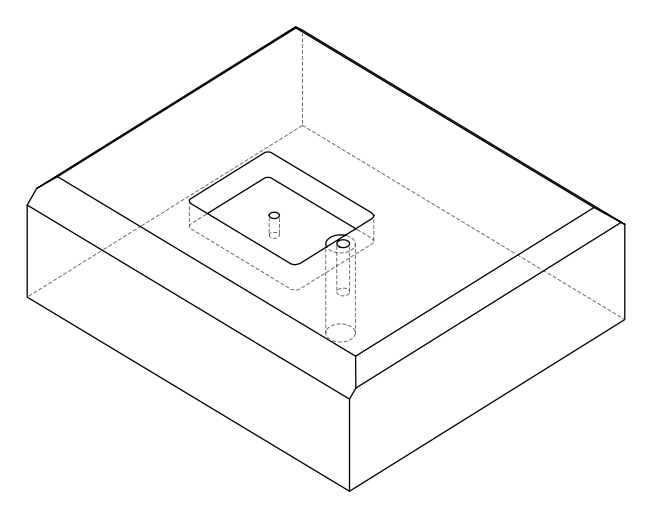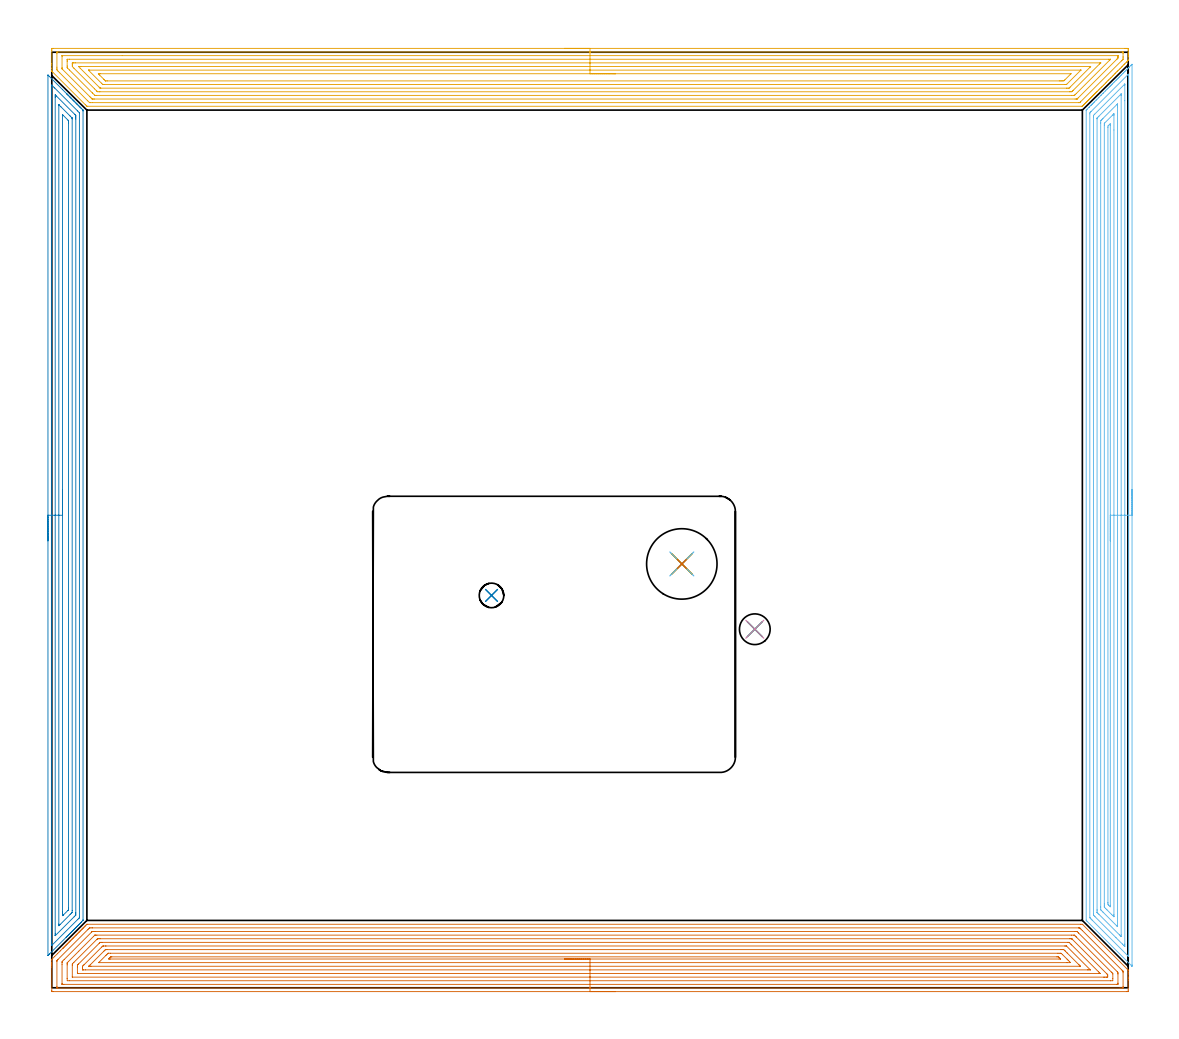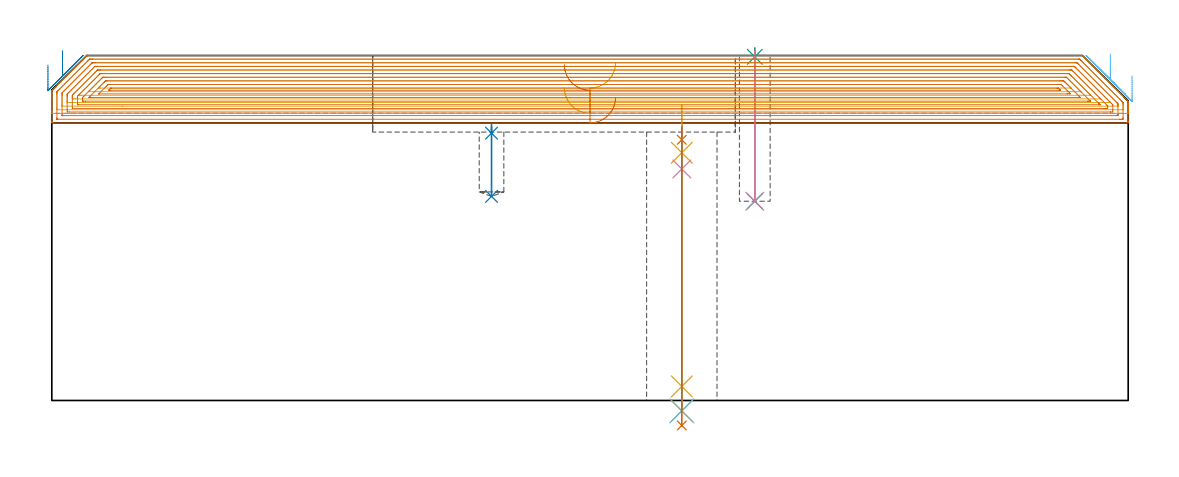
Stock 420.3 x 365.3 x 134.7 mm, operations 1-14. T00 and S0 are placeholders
(PLAN: 15 operations, 9 tool changes, 145.4 min)
(1 SPOT_DRILL | STEP1HOLE | NXT0321_9005460120000 | 0.06 min | 3552 mm3)
(2 SPOT_DRILL_1 | STEP1POCKET | NXT0321_9005460120000 | 0.03 min | 3261 mm3)
(3 SPOT_DRILL_2 | STEP1POCKET_1 | NXT0321_9005460120000 | 0.03 min | 1 mm3)
(4 DRILL_BLIND_HOLE_INTO_CENTER | STEP1HOLE | NXT0301_067 | 0.07 min | 816 mm3)
(5 GUN_DRILL_THROUGH_HOLE | STEP1HOLE | UGT0307_008 | 0.6 min | 8934 mm3)
(6 DRILL_TO_ENLARGE_THROUGH_HOLE | STEP1HOLE | NXT0301_104 | 0.45 min | 7378 mm3)
(7 DRILL_TO_ENLARGE_THROUGH_HOLE_1 | STEP1HOLE | UGT0301_390 | 0.47 min | 59258 mm3)
(8 DRILL_BLIND_HOLE_INTO_CENTER_1 | STEP1POCKET | NXT0301_067 | 0.12 min | 1769 mm3)
(9 DRILL_BLIND_HOLE_INTO_CENTER_2 | STEP1POCKET_1 | UGT0301_197 | 0.24 min | 2626 mm3)
(10 DRILL_TO_ENLARGE_BLIND_HOLE | STEP1POCKET_1 | UGT0301_373 | 0.24 min | 3787 mm3)
(11 AREA_MILL | FG_CHAMFER_SURFACE | UGT0205_001 | 26.63 min | 107295 mm3)
(12 AREA_MILL_1 | FG_CHAMFER_SURFACE_1 | UGT0205_001 | 18.98 min | 55340 mm3)
(13 AREA_MILL_2 | FG_CHAMFER_SURFACE_2 | UGT0205_001 | 33.13 min | 142661 mm3)
(14 AREA_MILL_3 | FG_CHAMFER_SURFACE_3 | UGT0205_001 | 13.53 min | 30555 mm3)
(15 MILL_RECTANGULAR_POCKET | POCKET_RECTANGULAR_STRAIGHT | NXT0201_013 | Follow Part, ap 2.5, ae 75% | 50.83 min | 434496 mm3)
(TOOL NXT0321_9005460120000 | NC Spot Drill, 142deg, 12mm, Carbide, Uncoated | D12 PA142 FL30 Z2)
(TOOL NXT0301_067 | Carbide Drill 9.6mm [860.1-0960-029A1-MM 2214] | D9.6 PA140 FL47 Z2)
(TOOL UGT0307_008 | Gun Drill 11 mm | D11 PA130 FL24 Z1)
(TOOL NXT0301_104 | Carbide Drill 14mm [860.1-1400-112A1-MM 2214] | D14 PA140 FL123 Z2)
(TOOL UGT0301_390 | Twist Drill 27.5 mm | D27.5 PA118 FL165 Z2)
(TOOL UGT0301_197 | Twist Drill 7.8 mm | D7.8 PA118 FL73 Z2)
(TOOL UGT0301_373 | Twist Drill Flat Bottom 12 mm | D12 PA180 FL101 Z2)
(TOOL UGT0205_001 | Chamfer Mill 20 x 3 x 45 deg. | D20 FL50 Z2)
(TOOL NXT0201_013 | ENDMILL 10mm | D10 FL30 Z4)
(OP 1 SPOT_DRILL)
G17 G21 G94 G90
T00 M6
G54
G17 G0 G90 X246. Y165.5 S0 M3
G43 Z144.7 H0
G94 G81 G98 Z101.8 F250. R107.8
G80
M5
M2
(OP 2 SPOT_DRILL_1)
G17 G21 G94 G90
T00 M6
G54
G17 G0 G90 X171.7 Y153.2 S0 M3
G43 Z144.7 H0
G94 G81 G98 Z104.387 F250. R107.8
G80
M5
M2
(OP 3 SPOT_DRILL_2)
G17 G21 G94 G90
T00 M6
G54
G17 G0 G90 X274.5 Y140. S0 M3
G43 Z144.7 H0
G94 G81 G98 Z134.179 F250. R137.7
G80
M5
M2
(OP 4 DRILL_BLIND_HOLE_INTO_CENTER)
G17 G21 G94 G90
T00 M6
G54
G17 G0 G90 X246. Y165.5 S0 M3
G43 Z144.7 H1
G94 G81 G98 Z90.4 F250. R106.8
G80
M5
M2
(OP 5 GUN_DRILL_THROUGH_HOLE)
G17 G21 G94 G90
T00 M6
G54
G17 G0 G90 X246. Y165.5 M8
G43 Z144.7 H0
Z115.314
S716 M3
G94 G1 Z96.735 F125. M26
G4 X.084
Z5.5 F250.
G4 X.084
Z-4.065 F125.
G4 X.084
M5
M9
G0 Z115.314
Z144.7
M2
(OP 6 DRILL_TO_ENLARGE_THROUGH_HOLE)
G17 G21 G94 G90
T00 M6
G54
G17 G0 G90 X246. Y165.5 S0 M3
G43 Z144.7 H1
G94 G73 G98 Z-4.048 F250. Q13.606 R106.8
G80
M5
M2
(OP 7 DRILL_TO_ENLARGE_THROUGH_HOLE_1)
G17 G21 G94 G90
T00 M6
G54
G17 G0 G90 X246. Y165.5 S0 M3
G43 Z144.7 H0
G94 G73 G98 Z-9.762 F250. Q22.912 R106.8
G80
M5
M2
(OP 8 DRILL_BLIND_HOLE_INTO_CENTER_1)
G17 G21 G94 G90
T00 M6
G54
G17 G0 G90 X171.7 Y153.2 S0 M3
G43 Z144.7 H1
G94 G81 G98 Z79.7 F250. R106.8
G80
M5
M2
(OP 9 DRILL_BLIND_HOLE_INTO_CENTER_2)
G17 G21 G94 G90
T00 M6
G54
G17 G0 G90 X274.5 Y140. S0 M3
G43 Z144.7 H0
G94 G81 G98 Z77.8 F250. R136.7
G80
M5
M2
(OP 10 DRILL_TO_ENLARGE_BLIND_HOLE)
G17 G21 G94 G90
T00 M6
G54
G17 G0 G90 X274.5 Y140. S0 M3
G43 Z144.7 H0
G94 G73 G98 Z77.8 F250. Q11.38 R136.7
G80
M5
M2
(OP 11 AREA_MILL)
G17 G21 G94 G90
T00 M6
G54
G17 G0 G90 X200.15 Y366.8 S1061 M3
G43 Z144.7 H0
Z122.1
G94 G1 X200.188 Z121.228 F250.
X200.302 Z120.364
X200.491 Z119.512
X200.753 Z118.68
X201.087 Z117.874
X201.49 Z117.1
X201.959 Z116.364
X202.49 Z115.672
X203.079 Z115.029
X203.722 Z114.44
X204.414 Z113.908
X205.15 Z113.44
X205.924 Z113.037
X206.73 Z112.703
X207.562 Z112.441
X208.414 Z112.252
X209.278 Z112.138
X210.15 Z112.1
X419.081
X419.68 Y366.798 Z112.102
X420.271 Y366.792 Z112.104
X420.293 Y366.791 Z112.105
X420.3 Y366.203 Z112.693
Y365.93 Z112.965
Y365.311 Z113.584
Y364.765 Z114.132
Y364.419 Z114.477
Y363.873 Z115.023
Y363.527 Z115.368
Y362.226 Z116.673
X420.299 Y362.189 Z116.709
X420.297 Y362.108 Z116.789
X420.275 Y362.078 Z116.82
X420.046 Y361.846 Z117.054
X419.841 Y361.641 Z117.259
X419.499 Y361.297 Z117.599
X418.954 Y360.754 Z118.146
X418.607 Y360.405 Z118.491
X418.067 Y359.867 Z119.033
X417.715 Y359.513 Z119.383
X417.18 Y358.98 Z119.92
X416.823 Y358.622 Z120.275
X416.293 Y358.093 Z120.807
X415.932 Y357.73 Z121.166
X415.406 Y357.206 Z121.694
X415.04 Y356.838 Z122.058
X414.519 Y356.319 Z122.581
X414.148 Y355.946 Z122.95
X413.632 Y355.432 Z123.468
X413.256 Y355.054 Z123.842
X412.745 Y354.545 Z124.355
X412.364 Y354.162 Z124.734
X411.858 Y353.658 Z125.242
X411.472 Y353.27 Z125.626
X410.971 Y352.771 Z126.129
X410.58 Y352.378 Z126.518
X410.084 Y351.884 Z127.016
X409.688 Y351.487 Z127.41
X409.197 Y350.997 Z127.903
X408.797 Y350.595 Z128.302
X408.31 Y350.11 Z128.79
X408.064 Y349.863 Z129.035
X407.905 Y349.703 Z129.192
X407.745 Y349.543 Z129.354
X407.617 Y349.416 Z129.482
X407.459 Y349.257 Z129.638
X407.3 Y349.098 Z129.799
X407.17 Y348.969 Z129.929
X407.013 Y348.811 Z130.084
X406.854 Y348.653 Z130.244
X406.724 Y348.522 Z130.375
X406.568 Y348.365 Z130.53
X406.409 Y348.208 Z130.69
X406.277 Y348.076 Z130.822
X406.122 Y347.919 Z130.976
X405.964 Y347.763 Z131.135
X405.83 Y347.629 Z131.269
X405.676 Y347.473 Z131.422
X405.519 Y347.318 Z131.58
X405.383 Y347.182 Z131.716
X405.23 Y347.027 Z131.868
X405.074 Y346.873 Z132.025
X404.937 Y346.735 Z132.162
X404.784 Y346.581 Z132.314
X404.629 Y346.428 Z132.47
X404.49 Y346.289 Z132.609
X404.338 Y346.135 Z132.76
X404.184 Y345.983 Z132.915
X404.043 Y345.842 Z133.056
X403.892 Y345.689 Z133.206
X403.739 Y345.537 Z133.36
X403.596 Y345.395 Z133.503
X403.446 Y345.243 Z133.652
X403.294 Y345.092 Z133.805
X403.15 Y344.948 Z133.949
X403. Y344.798 Z134.098
X402.848 Y344.647 Z134.251
X402.703 Y344.502 Z134.396
X402.471 Y344.273 Z134.624
X402.395 Y344.203 Z134.689
X402.257 Y344.2 Z134.7
X14.023
X13.696 Y344.205 Z134.69
X13.546 Y344.353 Z134.544
X13.102 Y344.798 Z134.102
X0.323 Y357.577 Z121.322
X0.169 Y357.73 Z121.167
X0.025 Y357.878 Z121.02
X0.004 Y357.907 Z120.99
X0.001 Y357.953 Z120.945
X0. Y357.971 Z120.927
Y359.068 Z119.827
Y360.306 Z118.591
Y360.851 Z118.043
Y365.93 Z112.967
X0.002 Y366.203 Z112.695
X0.007 Y366.792 Z112.106
X0.029 Y366.793 Z112.104
X0.62 Y366.8 Z112.1
X210.15
Y365.386 Z113.514
X417.968
X418.118 Y365.384 Z113.516
X418.218 Y365.382 Z113.518
X418.29 Y365.379 Z113.521
X418.292 Y365.368 Z113.532
X418.295 Y365.311 Z113.589
X418.299 Y364.905 Z113.995
Y363.527 Z115.373
X418.298 Y363.123 Z115.777
X418.29 Y362.635 Z116.265
X418.277 Y362.539 Z116.361
X418.217 Y362.473 Z116.427
X418.138 Y362.39 Z116.51
X417.893 Y362.142 Z116.758
X417.693 Y361.943 Z116.957
X401.624 Y345.874 Z133.026
X401.437 Y345.689 Z133.211
X401.377 Y345.635 Z133.265
X401.364 Y345.625 Z133.275
X401.316 Y345.621 Z133.279
X401.217 Y345.617 Z133.283
X401.066 Y345.615 Z133.285
X400.991 Y345.614 Z133.286
X15.885
X14.991 Y345.615 Z133.285
X14.917 Y345.617 Z133.283
X14.843 Y345.621 Z133.279
X14.73 Y345.632 Z133.268
X14.669 Y345.689 Z133.211
X14.023 Y346.327 Z132.573
X3.066 Y357.284 Z121.616
X2.407 Y357.946 Z120.954
X2.185 Y358.176 Z120.724
X2.01 Y358.381 Z120.519
X2.004 Y358.579 Z120.321
X2.001 Y359.068 Z119.832
X2. Y359.474 Z119.426
X2.001 Y364.825 Z114.075
X2.007 Y365.311 Z113.589
X2.01 Y365.36 Z113.54
X2.015 Y365.379 Z113.521
X2.332 Y365.386 Z113.514
X210.15
Y363.972 Z114.928
X416.106 Y363.971 Z114.929
X416.254 Y363.97 Z114.93
X416.278 Y363.968 Z114.932
X416.285 Y363.966 Z114.934
X416.29 Y363.953 Z114.947
X416.296 Y363.85 Z115.05
X416.299 Y363.721 Z115.179
X416.3 Y363.527 Z115.373
X416.299 Y363.334 Z115.566
X416.294 Y363.139 Z115.761
X416.29 Y363.012 Z115.888
X416.242 Y362.953 Z115.947
X416.106 Y362.807 Z116.093
X416.021 Y362.72 Z116.18
X415.936 Y362.635 Z116.265
X400.774 Y347.473 Z131.427
X400.396 Y347.1 Z131.8
X400.339 Y347.047 Z131.853
X400.323 Y347.035 Z131.865
X400.3 Y347.033 Z131.867
X400.245 Y347.031 Z131.869
X400.022 Y347.029 Z131.871
X399.574
X16.704
X16.254 Y347.03 Z131.87
X15.81 Y347.034 Z131.866
X15.785 Y347.035 Z131.865
X15.757 Y347.054 Z131.846
X15.693 Y347.112 Z131.788
X15.569 Y347.232 Z131.668
X15.326 Y347.473 Z131.427
X14.917 Y347.882 Z131.018
X4.195 Y358.606 Z120.294
X4.084 Y358.723 Z120.177
X4.03 Y358.781 Z120.119
X4.01 Y358.819 Z120.081
X4.007 Y358.874 Z120.026
X4.002 Y359.068 Z119.832
X4. Y359.261 Z119.639
X4.001 Y363.72 Z115.18
X4.007 Y363.915 Z114.985
X4.01 Y363.965 Z114.935
X4.029 Y363.967 Z114.933
X4.083 Y363.969 Z114.931
X4.195 Y363.971 Z114.929
X27.517 Y363.972 Z114.928
X210.15
Y362.557 Z116.343
X412.609
X413.253 Y362.554 Z116.346
X413.363 Y362.552 Z116.348
X413.387 Y362.55 Z116.35
X413.383 Y362.544 Z116.356
X413.352 Y362.507 Z116.393
X413.247 Y362.397 Z116.503
X413.123 Y362.272 Z116.628
X413.009 Y362.158 Z116.742
X400.022 Y349.171 Z129.729
X399.618 Y348.769 Z130.131
X399.452 Y348.606 Z130.294
X399.317 Y348.478 Z130.422
X399.277 Y348.45 Z130.45
X399.23 Y348.447 Z130.453
X399.129 Y348.444 Z130.456
X399.051 Y348.443 Z130.457
X398.235
X17.519
X17.112 Y348.445 Z130.455
X16.908 Y348.447 Z130.453
X16.811 Y348.45 Z130.45
X16.704 Y348.55 Z130.35
X15.992 Y349.257 Z129.643
X15.81 Y349.438 Z129.462
X6.875 Y358.373 Z120.527
X6.184 Y359.068 Z119.832
X6.087 Y359.169 Z119.731
X6.03 Y359.23 Z119.67
X6.01 Y359.287 Z119.613
X6.006 Y359.504 Z119.396
X6. Y359.941 Z118.959
Y361.725 Z117.175
X6.002 Y362.18 Z116.72
X6.005 Y362.398 Z116.502
X6.01 Y362.507 Z116.393
X6.014 Y362.551 Z116.349
X6.065 Y362.552 Z116.348
X6.875 Y362.557 Z116.343
X6.953
X210.15
Y361.143 Z117.757
X409.25
X409.445 Y361.141 Z117.759
X409.515 Y361.139 Z117.761
X409.525 Y361.137 Z117.763
Y361.135 Z117.765
X409.495 Y361.099 Z117.801
X409.4 Y361. Z117.9
X409.253 Y360.851 Z118.049
X409.106 Y360.704 Z118.196
X398.839 Y350.438 Z128.462
X398.545 Y350.149 Z128.751
X398.387 Y349.997 Z128.903
X398.235 Y349.864 Z129.036
X397.632 Y349.859 Z129.041
X397.342 Y349.858 Z129.042
X18.782
X18.491 Y349.859 Z129.041
X17.883 Y349.864 Z129.036
X17.597 Y350.106 Z128.794
X17.552 Y350.149 Z128.751
X16.704 Y350.994 Z127.906
X8.632 Y359.068 Z119.832
X8.01 Y359.718 Z119.182
X8.007 Y359.959 Z118.941
X8.001 Y360.62 Z118.28
Y360.851 Z118.049
X8.003 Y361.016 Z117.884
X8.007 Y361.099 Z117.801
X8.01 Y361.134 Z117.766
X8.078 Y361.136 Z117.764
X8.372 Y361.141 Z117.759
X8.662 Y361.142 Z117.758
X9.263 Y361.143 Z117.757
X210.15
Y359.729 Z119.171
X405.177
X405.383 Y359.728 Z119.172
X405.619 Y359.725 Z119.175
X405.658 Y359.723 Z119.177
X405.642 Y359.701 Z119.199
X405.476 Y359.527 Z119.373
X405.383 Y359.431 Z119.469
X397.613 Y351.662 Z127.238
X397.342 Y351.394 Z127.506
X397.22 Y351.28 Z127.62
X397.105 Y351.277 Z127.623
X396.448 Y351.272 Z127.628
X396.217 Y351.271 Z127.629
X19.153
X18.988 Y351.273 Z127.627
X18.906 Y351.276 Z127.624
X18.889 Y351.278 Z127.622
X18.855 Y351.305 Z127.595
X18.772 Y351.382 Z127.518
X18.491 Y351.657 Z127.243
X11.08 Y359.068 Z119.832
X10.449 Y359.7 Z119.2
X10.434 Y359.721 Z119.179
X10.435 Y359.722 Z119.178
X10.449 Y359.724 Z119.176
X10.682 Y359.727 Z119.173
X11.343 Y359.729 Z119.171
X11.574
X210.15
Y358.315 Z120.585
X401.67 Y358.314 Z120.586
X401.712
X401.809 Y358.31 Z120.59
Y358.307 Z120.593
X396.327 Y352.824 Z126.076
X396.24 Y352.74 Z126.16
X396.201 Y352.705 Z126.195
X396.185 Y352.693 Z126.207
X396.112 Y352.691 Z126.209
X395.833 Y352.686 Z126.214
X395.694 Y352.685 Z126.215
X20.417 Y352.686 Z126.214
X20.278 Y352.688 Z126.212
X20.139 Y352.692 Z126.208
X19.904 Y352.705 Z126.195
X19.779 Y352.824 Z126.076
X19.384 Y353.214 Z125.686
X14.422 Y358.176 Z120.724
X14.352 Y358.247 Z120.653
X14.312 Y358.292 Z120.608
X14.3 Y358.307 Z120.593
X14.36 Y358.309 Z120.591
X14.638 Y358.314 Z120.586
X14.778 Y358.315 Z120.585
X210.15
Y356.901 Z122.
X397.726 Y356.9
X397.841 Y356.899 Z122.001
X397.901 Y356.896 Z122.004
X397.929 Y356.894 Z122.006
X397.923 Y356.881 Z122.019
X397.892 Y356.844 Z122.056
X397.839 Y356.787 Z122.113
X395.555 Y354.502 Z124.398
X395.156 Y354.114 Z124.786
X394.661 Y354.106 Z124.794
X394.275 Y354.101 Z124.799
X393.768 Y354.1 Z124.8
X393.384
X21.68
X21.171 Y354.103 Z124.797
X21.003 Y354.107 Z124.793
X20.947 Y354.111 Z124.789
X20.901 Y354.153 Z124.747
X20.807 Y354.243 Z124.657
X20.439 Y354.608 Z124.292
X20.278 Y354.769 Z124.131
X18.655 Y356.392 Z122.508
X18.491 Y356.556 Z122.344
X18.267 Y356.787 Z122.113
X18.167 Y356.892 Z122.008
X18.214 Y356.894 Z122.006
X18.491 Y356.898 Z122.002
X18.875 Y356.9 Z122.
X210.15 Y356.901
X211.022 Z122.038
X211.887 Z122.151
X212.738 Z122.34
X213.57 Z122.603
X214.376 Z122.936
X215.15 Z123.339
X215.886 Z123.808
X216.578 Z124.339
X217.221 Z124.928
X217.81 Z125.572
X218.342 Z126.264
X218.81 Z127.
X219.213 Z127.773
X219.547 Z128.579
X219.809 Z129.411
X219.998 Z130.263
X220.112 Z131.128
X220.15 Z132.
G0 Z144.7
M5
M2
(OP 12 AREA_MILL_1)
G17 G21 G94 G90
T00 M6
G54
G17 G0 G90 X421.8 Y194.5 S1061 M3
G43 Z144.7 H0
Z126.8
G94 G1 Y194.462 Z125.928 F250.
Y194.348 Z125.063
Y194.159 Z124.212
Y193.897 Z123.38
Y193.563 Z122.574
Y193.16 Z121.8
Y192.691 Z121.064
Y192.16 Z120.372
Y191.571 Z119.729
Y190.928 Z119.139
Y190.236 Z118.608
Y189.5 Z118.14
Y188.726 Z117.737
Y187.92 Z117.403
Y187.088 Z117.141
Y186.236 Z116.952
Y185.372 Z116.838
Y184.5 Z116.8
Y8.931
X421.799 Y8.567 Z116.801
X421.798 Y8.527 Z116.802
X421.791 Y8.414 Z116.805
X421.718 Y8.484 Z116.88
X421.632 Y8.567 Z116.966
X404.174 Y26.026 Z134.426
X403.928 Y26.275 Z134.666
X403.904 Y26.305 Z134.689
X403.9 Y26.428 Z134.7
Y342.571
X403.904 Y342.695 Z134.689
X403.928 Y342.725 Z134.666
X404.175 Y342.975 Z134.425
X404.218 Y343.018 Z134.382
X404.869 Y343.671 Z133.728
X405.032 Y343.832 Z133.568
X405.111 Y343.911 Z133.489
X405.756 Y344.557 Z132.841
X405.901 Y344.701 Z132.699
X406.004 Y344.804 Z132.596
X406.199 Y345. Z132.399
X406.301 Y345.102 Z132.297
X406.643 Y345.444 Z131.954
X406.769 Y345.569 Z131.831
X406.897 Y345.697 Z131.703
X407.086 Y345.887 Z131.512
X407.193 Y345.995 Z131.404
X407.79 Y346.59 Z130.81
X407.973 Y346.774 Z130.625
X408.086 Y346.888 Z130.511
X408.683 Y347.483 Z129.916
X408.86 Y347.661 Z129.738
X409.576 Y348.376 Z129.023
X409.746 Y348.548 Z128.851
X410.469 Y349.269 Z128.13
X410.633 Y349.435 Z127.964
X411.362 Y350.162 Z127.237
X411.52 Y350.321 Z127.077
X411.979 Y350.779 Z126.62
X412.255 Y351.055 Z126.344
X412.407 Y351.208 Z126.19
X412.848 Y351.648 Z125.752
X413.148 Y351.949 Z125.451
X413.293 Y352.095 Z125.303
X413.716 Y352.516 Z124.884
X413.737 Y352.537 Z124.863
X414.041 Y352.842 Z124.558
X414.18 Y352.982 Z124.416
X414.584 Y353.384 Z124.015
X414.637 Y353.437 Z123.963
X414.934 Y353.735 Z123.665
X415.067 Y353.869 Z123.529
X415.453 Y354.253 Z123.147
X415.57 Y354.37 Z123.03
X415.827 Y354.628 Z122.771
X415.954 Y354.755 Z122.642
X416.321 Y355.121 Z122.278
X416.476 Y355.276 Z122.124
X416.72 Y355.521 Z121.878
X416.84 Y355.642 Z121.756
X417.19 Y355.99 Z121.41
X417.382 Y356.182 Z121.218
X417.613 Y356.414 Z120.985
X417.727 Y356.529 Z120.869
X418.058 Y356.858 Z120.541
X418.288 Y357.088 Z120.312
X418.506 Y357.307 Z120.092
X418.614 Y357.416 Z119.982
X419.057 Y357.858 Z119.542
X419.501 Y358.303 Z119.095
X419.944 Y358.744 Z118.655
X420.388 Y359.189 Z118.209
X420.59 Y359.391 Z118.009
X420.663 Y359.464 Z117.936
X421.274 Y360.076 Z117.322
X421.483 Y360.284 Z117.116
X421.532 Y360.332 Z117.068
X421.718 Y360.518 Z116.881
X421.784 Y360.581 Z116.815
X421.795 Y360.583 Z116.804
X421.8 Y360.581 Z116.799
Y184.5 Z116.8
X420.386 Z118.214
Y12.588
X420.379 Y12.366 Z118.221
X420.372 Y12.289 Z118.228
X420.319 Y12.336 Z118.281
X420.261 Y12.39 Z118.339
X420.064 Y12.586 Z118.536
X406.199 Y26.45 Z132.401
X405.776 Y26.875 Z132.824
X405.348 Y27.314 Z133.252
X405.321 Y27.353 Z133.279
X405.318 Y27.377 Z133.282
X405.315 Y27.432 Z133.285
X405.314 Y341.23 Z133.286
X405.33 Y341.668 Z133.27
X405.545 Y341.891 Z133.055
X405.775 Y342.125 Z132.825
X420.226 Y356.576 Z118.374
X420.324 Y356.673 Z118.276
X420.354 Y356.699 Z118.246
X420.376 Y356.716 Z118.224
X420.38 Y356.634 Z118.22
X420.386 Y356.415 Z118.214
Y184.5
X418.972 Z119.628
X418.971 Y17.051 Z119.629
Y16.692
X418.966 Y16.158 Z119.634
X418.965 Y16.15 Z119.635
X418.947 Y16.158 Z119.653
X418.614 Y16.487 Z119.986
X418.048 Y17.051 Z120.552
X415.529 Y19.57 Z123.071
X407.332 Y27.768 Z131.268
X407.086 Y28.017 Z131.514
X406.768 Y28.344 Z131.832
X406.735 Y28.386 Z131.865
X406.733 Y28.446 Z131.867
X406.73 Y28.541 Z131.87
X406.729 Y28.661 Z131.871
Y29.021
Y339.806
X406.731 Y340.339 Z131.869
X406.733 Y340.519 Z131.867
X406.735 Y340.605 Z131.865
X406.769 Y340.658 Z131.831
X407.086 Y340.985 Z131.514
X407.208 Y341.109 Z131.392
X418.942 Y352.842 Z119.658
X418.953 Y352.848 Z119.647
X418.958 Y352.85 Z119.642
X418.965 Y352.842 Z119.635
X418.969 Y352.62 Z119.631
X418.971 Y352.482 Z119.629
X418.972 Y346.367 Z119.628
Y184.5
X417.557 Z121.043
Y20.624
X417.554 Y20.043 Z121.046
X417.553 Y20.011 Z121.047
X417.552 Y20.009 Z121.048
X417.536 Y20.022 Z121.064
X417.449 Y20.103 Z121.151
X417.275 Y20.275 Z121.325
X416.925 Y20.624 Z121.675
X408.86 Y28.689 Z129.74
X408.43 Y29.122 Z130.17
X408.215 Y29.342 Z130.385
X408.163 Y29.398 Z130.437
X408.149 Y29.424 Z130.451
X408.147 Y29.452 Z130.453
X408.145 Y29.554 Z130.455
X408.143 Y30.276 Z130.457
Y30.447
Y339.274
X408.145 Y339.446 Z130.455
X408.147 Y339.535 Z130.453
X408.149 Y339.577 Z130.451
X408.173 Y339.612 Z130.427
X408.286 Y339.731 Z130.314
X408.43 Y339.879 Z130.17
X408.86 Y340.311 Z129.74
X417.395 Y348.846 Z121.205
X417.47 Y348.918 Z121.13
X417.538 Y348.98 Z121.062
X417.55 Y348.99 Z121.05
X417.553 Y348.966 Z121.047
X417.555 Y348.908 Z121.045
X417.557 Y348.548 Z121.043
Y348.376
Y184.5
X416.143 Z122.457
Y24.005
X416.142 Y23.941 Z122.458
X416.14 Y23.891 Z122.46
X416.138 Y23.874 Z122.462
X416.106 Y23.902 Z122.494
X415.954 Y24.046 Z122.646
X415.802 Y24.196 Z122.798
X410.444 Y29.554 Z128.156
X409.746 Y30.259 Z128.854
X409.564 Y30.447 Z129.036
X409.561 Y30.634 Z129.039
X409.557 Y31.34 Z129.043
Y31.531
Y337.66
X409.558 Y337.849 Z129.042
X409.564 Y338.553 Z129.036
X409.652 Y338.648 Z128.948
X409.746 Y338.746 Z128.854
X410.094 Y339.096 Z128.506
X410.444 Y339.446 Z128.156
X415.879 Y344.88 Z122.721
X415.954 Y344.952 Z122.646
X416.032 Y345.022 Z122.568
X416.137 Y345.105 Z122.463
X416.139 Y344.995 Z122.461
X416.142 Y344.804 Z122.458
X416.143 Y344.613 Z122.457
Y343.911
Y184.5
X414.729 Z123.871
X414.728 Y28.661 Z123.872
X414.726 Y28.112 Z123.874
X414.722 Y27.768 Z123.878
X414.717 Y27.742 Z123.883
X414.685 Y27.768 Z123.915
X414.18 Y28.268 Z124.42
X413.786 Y28.661 Z124.814
X412. Y30.447 Z126.6
X411.52 Y30.929 Z127.08
X411.113 Y31.34 Z127.487
X410.978 Y31.484 Z127.622
X410.976 Y31.617 Z127.624
X410.973 Y31.892 Z127.627
X410.972 Y32.233 Z127.628
X410.971 Y32.786 Z127.629
X410.972 Y336.767 Z127.628
X410.975 Y337.315 Z127.625
X410.978 Y337.488 Z127.622
X410.984 Y337.524 Z127.616
X411.015 Y337.559 Z127.585
X411.109 Y337.66 Z127.491
X414.18 Y340.732 Z124.42
X414.429 Y340.981 Z124.171
X414.684 Y341.232 Z123.916
X414.696 Y341.237 Z123.904
X414.722 Y341.232 Z123.878
X414.726 Y340.954 Z123.874
X414.728 Y340.68 Z123.872
X414.729 Y334.933 Z123.871
Y184.5
X413.315 Z125.285
X413.314 Y32.213 Z125.286
X413.293 Y31.616 Z125.307
X412.67 Y32.233 Z125.93
X412.407 Y32.503 Z126.193
X412.386 Y33.126 Z126.214
Y33.147
Y335.894
X412.407 Y336.497 Z126.193
X412.537 Y336.635 Z126.063
X412.665 Y336.767 Z125.935
X412.982 Y337.08 Z125.618
X413.293 Y337.384 Z125.307
X413.314 Y336.767 Z125.286
Y336.745
X413.315 Y184.5 Z125.285
Y183.628 Z125.323
Y182.763 Z125.437
Y181.912 Z125.626
Y181.08 Z125.888
Y180.274 Z126.222
Y179.5 Z126.625
Y178.764 Z127.094
Y178.072 Z127.625
Y177.429 Z128.214
Y176.84 Z128.857
Y176.308 Z129.549
Y175.84 Z130.285
Y175.437 Z131.059
Y175.103 Z131.865
Y174.841 Z132.697
Y174.652 Z133.549
Y174.538 Z134.414
Y174.5 Z135.285
G0 Z144.7
M5
M2
(OP 13 AREA_MILL_2)
G17 G21 G94 G90
T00 M6
G54
G17 G0 G90 X220.15 Y-1.5 S1061 M3
G43 Z144.7 H0
Z118.4
G94 G1 X220.112 Z117.528 F250.
X219.998 Z116.664
X219.809 Z115.812
X219.547 Z114.98
X219.213 Z114.174
X218.81 Z113.4
X218.342 Z112.664
X217.81 Z111.972
X217.221 Z111.329
X216.578 Z110.74
X215.886 Z110.208
X215.15 Z109.74
X214.376 Z109.337
X213.57 Z109.003
X212.738 Z108.741
X211.886 Z108.552
X211.022 Z108.438
X210.15 Z108.4
X0.62
X0.354 Y-1.497 Z108.402
X0.01 Y-1.492 Z108.406
X0. Y-1.143 Z108.755
Y8.073 Z117.967
Y8.62 Z118.517
Y8.967 Z118.863
Y9.514 Z119.41
Y9.861 Z119.756
X0.001 Y10.856 Z120.756
X0.01 Y11.108 Z121.004
X0.245 Y11.346 Z121.244
X1.067 Y12.168 Z122.066
X2.199 Y13.299 Z123.199
X3.301 Y14.401 Z124.3
X4.357 Y15.457 Z125.356
X4.423 Y15.525 Z125.421
X4.492 Y15.593 Z125.492
X4.655 Y15.756 Z125.655
X4.721 Y15.823 Z125.72
X4.79 Y15.891 Z125.79
X4.953 Y16.054 Z125.953
X5.02 Y16.121 Z126.018
X5.088 Y16.188 Z126.087
X5.252 Y16.352 Z126.251
X5.318 Y16.419 Z126.316
X5.386 Y16.486 Z126.385
X5.55 Y16.651 Z126.55
X5.616 Y16.717 Z126.614
X5.684 Y16.784 Z126.683
X5.848 Y16.949 Z126.848
X5.914 Y17.015 Z126.912
X5.981 Y17.082 Z126.981
X6.147 Y17.247 Z127.146
X6.212 Y17.313 Z127.21
X6.279 Y17.38 Z127.279
X6.445 Y17.545 Z127.445
X6.51 Y17.612 Z127.508
X6.577 Y17.678 Z127.577
X6.743 Y17.844 Z127.743
X6.808 Y17.91 Z127.806
X6.875 Y17.975 Z127.874
X7.042 Y18.142 Z128.041
X7.106 Y18.208 Z128.104
X7.173 Y18.273 Z128.172
X7.34 Y18.44 Z128.339
X7.404 Y18.506 Z128.402
X7.471 Y18.571 Z128.47
X7.638 Y18.739 Z128.638
X7.702 Y18.804 Z128.7
X7.768 Y18.869 Z128.768
X7.937 Y19.037 Z128.936
X8. Y19.102 Z128.998
X8.066 Y19.167 Z129.066
X8.235 Y19.335 Z129.234
X8.298 Y19.4 Z129.297
X8.364 Y19.465 Z129.364
X8.533 Y19.634 Z129.533
X8.597 Y19.698 Z129.595
X8.662 Y19.762 Z129.661
X8.832 Y19.932 Z129.831
X8.895 Y19.996 Z129.893
X8.96 Y20.06 Z129.959
X9.13 Y20.23 Z130.129
X9.193 Y20.294 Z130.191
X9.258 Y20.358 Z130.257
X9.428 Y20.529 Z130.428
X9.491 Y20.592 Z130.489
X9.556 Y20.656 Z130.555
X9.727 Y20.827 Z130.726
X9.789 Y20.89 Z130.787
X9.853 Y20.954 Z130.853
X10.025 Y21.125 Z131.024
X10.087 Y21.189 Z131.085
X10.151 Y21.252 Z131.151
X10.323 Y21.424 Z131.323
X10.385 Y21.487 Z131.383
X10.449 Y21.55 Z131.449
X10.621 Y21.722 Z131.621
X10.683 Y21.785 Z131.681
X10.747 Y21.847 Z131.746
X10.92 Y22.02 Z131.919
X10.981 Y22.083 Z131.979
X11.045 Y22.145 Z132.044
X11.218 Y22.319 Z132.218
X11.279 Y22.381 Z132.277
X11.343 Y22.443 Z132.342
X11.516 Y22.617 Z132.516
X11.577 Y22.679 Z132.576
X11.64 Y22.741 Z132.64
X11.815 Y22.915 Z132.814
X11.875 Y22.977 Z132.874
X11.938 Y23.039 Z132.938
X12.113 Y23.214 Z133.113
X12.174 Y23.275 Z133.172
X12.236 Y23.337 Z133.236
X12.411 Y23.512 Z133.411
X12.472 Y23.573 Z133.47
X12.534 Y23.634 Z133.533
X12.71 Y23.81 Z133.709
X12.77 Y23.871 Z133.768
X12.832 Y23.932 Z133.831
X13.008 Y24.109 Z134.008
X13.068 Y24.169 Z134.066
X13.367 Y24.467 Z134.367
X13.664 Y24.766 Z134.664
X13.674 Y24.773 Z134.671
X13.704 Y24.796 Z134.686
X14.023 Y24.8 Z134.7
X401.809
X402.395 Y24.801 Z134.683
X402.555 Y24.647 Z134.543
X420.231 Y6.969 Z116.867
X420.29 Y6.9 Z116.796
X420.3 Y6.831 Z116.73
Y6.732 Z116.631
Y6.085 Z115.985
Y5.39 Z115.285
Y4.149 Z114.046
Y3.602 Z113.496
Y2.981 Z112.876
X420.299 Y-0.869 Z109.028
X420.296 Y-1.486 Z108.411
X420.293 Y-1.492 Z108.406
X419.68 Y-1.5 Z108.4
X210.15
Y-0.086 Z109.814
X2.297 Y-0.085 Z109.815
X2.077 Y-0.081 Z109.819
X2.019 Y-0.079 Z109.821
X2.01 Y-0.067 Z109.833
X2.005 Y-0.033 Z109.867
X2.002 Y0.025 Z109.925
X2. Y0.432 Z110.332
X2.001 Y10.268 Z120.168
X2.006 Y10.512 Z120.412
X2.01 Y10.632 Z120.532
X2.117 Y10.756 Z120.656
X2.258 Y10.905 Z120.805
X2.407 Y11.057 Z120.957
X14.023 Y22.674 Z132.574
X14.325 Y22.973 Z132.873
X14.631 Y23.275 Z133.175
X14.728 Y23.366 Z133.266
X14.812 Y23.379 Z133.279
X14.917 Y23.381 Z133.281
X15.7 Y23.386 Z133.286
X15.81
X400.916 Y23.385 Z133.285
X401.026 Y23.384 Z133.284
X401.247 Y23.379 Z133.279
X401.365 Y23.373 Z133.273
X401.401 Y23.342 Z133.242
X401.473 Y23.275 Z133.175
X401.809 Y22.941 Z132.841
X402.37 Y22.381 Z132.281
X417.893 Y6.858 Z116.758
X418.177 Y6.57 Z116.47
X418.246 Y6.498 Z116.398
X418.277 Y6.461 Z116.361
X418.29 Y6.42 Z116.32
X418.294 Y6.284 Z116.184
X418.299 Y5.877 Z115.777
Y0.512 Z110.412
X418.293 Y0.025 Z109.925
X418.29 Y-0.071 Z109.829
X418.113 Y-0.08 Z109.82
X418.002 Y-0.084 Z109.816
X417.893 Y-0.085 Z109.815
X417.11 Y-0.086 Z109.814
X210.15
Y1.328 Z111.228
X4.678 Y1.329 Z111.229
X4.194 Y1.331 Z111.231
X4.034 Y1.334 Z111.234
X4.014 Y1.335 Z111.235
X4.01 Y1.386 Z111.286
X4.004 Y1.489 Z111.389
X4.001 Y1.619 Z111.519
X4. Y9.162 Z119.062
X4.004 Y9.861 Z119.761
X4.009 Y10.047 Z119.947
X4.026 Y10.215 Z120.115
X4.194 Y10.392 Z120.292
X4.822 Y11.022 Z120.922
X15.548 Y21.749 Z131.649
X15.636 Y21.836 Z131.736
X15.709 Y21.904 Z131.804
X15.759 Y21.948 Z131.848
X15.784 Y21.965 Z131.865
X15.81 Y21.966 Z131.866
X16.221 Y21.97 Z131.87
X16.704 Y21.971 Z131.871
X17.113
X399.538
X400.022 Y21.969 Z131.869
X400.184 Y21.967 Z131.867
X400.308 Y21.965 Z131.865
X400.41 Y21.878 Z131.778
X400.812 Y21.487 Z131.387
X400.916 Y21.385 Z131.285
X416.016 Y6.284 Z116.184
X416.106 Y6.193 Z116.093
X416.198 Y6.091 Z115.991
X416.29 Y5.972 Z115.872
X416.297 Y5.585 Z115.485
X416.299 Y5.39 Z115.29
Y1.813 Z111.713
X416.298 Y1.621 Z111.521
X416.29 Y1.425 Z111.325
X416.278 Y1.335 Z111.235
X416.226 Y1.333 Z111.233
X416.106 Y1.331 Z111.231
X415.696 Y1.329 Z111.229
X210.15 Y1.328 Z111.228
Y2.743 Z112.643
X6.84
X6.025 Y2.75 Z112.65
X6. Y3.583 Z113.483
Y3.602 Z113.502
Y8.949 Z118.849
X6.003 Y9.405 Z119.305
X6.007 Y9.624 Z119.524
X6.01 Y9.732 Z119.632
X6.052 Y9.791 Z119.691
X6.117 Y9.861 Z119.761
X6.494 Y10.243 Z120.143
X10.498 Y14.249 Z124.149
X16.325 Y20.077 Z129.977
X16.704 Y20.453 Z130.353
X16.776 Y20.52 Z130.42
X16.804 Y20.544 Z130.444
X16.847 Y20.55 Z130.45
X16.954 Y20.553 Z130.453
X17.168 Y20.556 Z130.456
X17.597 Y20.557 Z130.457
X398.235
X399.129 Y20.556 Z130.456
X399.165
X399.266 Y20.55 Z130.45
X399.622 Y20.217 Z130.117
X399.889 Y19.959 Z129.859
X400.022 Y19.829 Z129.729
X413.709 Y6.142 Z116.042
X413.991 Y5.855 Z115.755
X414.178 Y5.663 Z115.563
X414.29 Y5.543 Z115.443
X414.3 Y5.39 Z115.29
X414.299 Y3.602 Z113.502
X414.276 Y2.75 Z112.65
X413.425 Y2.743 Z112.643
X413.39
X210.15
Y4.157 Z114.057
X8.107 Y4.158 Z114.058
X8.029 Y4.159 Z114.059
X8.016 Y4.161 Z114.061
X8.01 Y4.164 Z114.064
X8.007 Y4.181 Z114.081
X8.001 Y4.263 Z114.163
Y8.735 Z118.635
X8.004 Y8.967 Z118.867
X8.01 Y9.296 Z119.196
X8.611 Y9.913 Z119.813
X17.597 Y18.899 Z128.799
X17.759 Y19.057 Z128.957
X17.82 Y19.114 Z129.014
X17.845 Y19.135 Z129.035
X17.875 Y19.137 Z129.037
X18.154 Y19.141 Z129.041
X18.491 Y19.143 Z129.043
X19.045
X397.342
X397.898 Y19.141 Z129.041
X398.235 Y19.137 Z129.037
X398.253 Y19.136 Z129.036
X398.275 Y19.118 Z129.018
X398.324 Y19.075 Z128.975
X398.416 Y18.985 Z128.885
X398.598 Y18.804 Z128.704
X412.011 Y5.39 Z115.29
X412.134 Y5.264 Z115.164
X412.231 Y5.163 Z115.063
X412.29 Y5.098 Z114.998
X412.292 Y5.059 Z114.959
X412.298 Y4.73 Z114.63
X412.296 Y4.496 Z114.396
X412.29 Y4.172 Z114.072
X411.97 Y4.164 Z114.064
X411.638 Y4.16 Z114.06
X411.083 Y4.157 Z114.057
X410.744
X210.15
Y5.571 Z115.471
X10.268
X10.078 Y5.573 Z115.473
X10.031 Y5.576 Z115.476
X10.014 Y5.578 Z115.478
X10.01 Y5.588 Z115.488
X10.006 Y5.632 Z115.532
X10.001 Y5.839 Z115.739
X10. Y8.073 Z117.973
X10.002 Y8.52 Z118.42
X10.008 Y8.745 Z118.645
X10.013 Y8.853 Z118.753
X10.121 Y8.967 Z118.867
X10.283 Y9.133 Z119.033
X10.449 Y9.301 Z119.201
X18.491 Y17.342 Z127.242
X18.778 Y17.622 Z127.522
X18.868 Y17.708 Z127.608
X18.898 Y17.722 Z127.622
X18.939 Y17.724 Z127.624
X19.028 Y17.727 Z127.627
X19.384 Y17.729 Z127.629
X19.565
X396.629
X396.985 Y17.726 Z127.626
X397.163 Y17.724 Z127.624
X397.204 Y17.722 Z127.622
X397.249 Y17.691 Z127.591
X397.342 Y17.606 Z127.506
X397.937 Y17.015 Z126.915
X398.235 Y16.717 Z126.617
X408.668 Y6.284 Z116.184
X408.957 Y5.993 Z115.893
X409.328 Y5.613 Z115.513
X409.361 Y5.577 Z115.477
X409.319 Y5.576 Z115.476
X409.199 Y5.573 Z115.473
X408.957 Y5.571 Z115.471
X408.777
X210.15
Y6.985 Z116.885
X13.13
X12.428 Y6.987 Z116.887
X12.236 Y6.989 Z116.889
X12.045 Y6.992 Z116.892
X12.009 Y7. Z116.9
X12.006 Y7.037 Z116.937
X12.002 Y7.1 Z117.
X12.001 Y7.179 Z117.079
X12. Y7.415 Z117.315
X12.002 Y8.073 Z117.973
X12.004 Y8.305 Z118.205
X12.01 Y8.386 Z118.286
X12.056 Y8.447 Z118.347
X12.236 Y8.636 Z118.536
X12.4 Y8.803 Z118.703
X12.564 Y8.967 Z118.867
X19.552 Y15.953 Z125.853
X19.723 Y16.121 Z126.021
X19.91 Y16.301 Z126.201
X20.091 Y16.308 Z126.208
X20.278 Y16.311 Z126.211
X20.978 Y16.314 Z126.214
X21.171 Y16.315 Z126.215
X395.555 Y16.314 Z126.214
X395.748 Y16.313 Z126.213
X396.134 Y16.309 Z126.209
X396.182 Y16.308 Z126.208
X396.196 Y16.298 Z126.198
X396.224 Y16.275 Z126.175
X396.278 Y16.224 Z126.124
X405.323 Y7.179 Z117.079
X405.383 Y7.118 Z117.018
X405.489 Y7.002 Z116.902
X405.472 Y6.991 Z116.891
X405.461 Y6.99 Z116.89
X405.383 Y6.987 Z116.887
X404.683 Y6.985 Z116.885
X404.49
X210.15
Y8.399 Z118.299
X15.291 Y8.4 Z118.3
X14.917 Y8.401 Z118.301
X14.586 Y8.404 Z118.304
X14.504 Y8.407 Z118.307
X14.471 Y8.414 Z118.314
X14.496 Y8.444 Z118.344
X14.52 Y8.47 Z118.37
X14.709 Y8.662 Z118.562
X14.917 Y8.87 Z118.77
X20.38 Y14.333 Z124.233
X20.779 Y14.725 Z124.625
X20.915 Y14.856 Z124.756
X20.963 Y14.894 Z124.794
X21.03 Y14.896 Z124.796
X21.171 Y14.898 Z124.798
X21.498 Y14.9 Z124.8
X394.094
X394.661 Y14.899 Z124.799
X394.991 Y14.896 Z124.796
X395.124 Y14.893 Z124.793
X395.381 Y14.661 Z124.561
X395.555 Y14.496 Z124.396
X395.72 Y14.333 Z124.233
X396.448 Y13.605 Z123.505
X401.086 Y8.967 Z118.867
X401.255 Y8.795 Z118.695
X401.591 Y8.45 Z118.35
X401.627 Y8.405 Z118.305
X401.613 Y8.403 Z118.303
X401.564 Y8.401 Z118.301
X401.483 Y8.4 Z118.3
X210.15 Y8.399 Z118.299
Y9.814 Z119.714
X18.491
X18.443 Y9.816 Z119.716
X18.35 Y9.821 Z119.721
X18.331 Y9.825 Z119.725
X18.34 Y9.838 Z119.738
X18.36 Y9.861 Z119.761
X18.424 Y9.928 Z119.828
X18.491 Y9.995 Z119.895
X21.171 Y12.675 Z122.575
X21.554 Y13.055 Z122.955
X21.943 Y13.438 Z123.338
X21.984 Y13.475 Z123.375
X22.022 Y13.481 Z123.381
X22.065 Y13.483 Z123.383
X22.911 Y13.486 Z123.386
X392.874
X393.723 Y13.483 Z123.383
X393.768 Y13.48 Z123.38
X394.153 Y13.438 Z123.338
X394.661 Y12.94 Z122.84
X396.448 Y11.156 Z121.056
X396.848 Y10.756 Z120.656
X397.342 Y10.259 Z120.159
X397.73 Y9.861 Z119.761
X397.383 Y9.82 Z119.72
X397.342 Y9.818 Z119.718
X396.496 Y9.814 Z119.714
X396.448
X210.15
Y11.228 Z121.128
X22.958 Y11.229 Z121.129
X22.483 Y11.232 Z121.132
X22.36 Y11.235 Z121.135
X22.202 Y11.245 Z121.145
X22.334 Y11.381 Z121.281
X22.597 Y11.65 Z121.55
X22.778 Y11.831 Z121.731
X22.958 Y12.008 Z121.908
X23.023 Y12.065 Z121.965
X23.077 Y12.067 Z121.967
X23.194 Y12.07 Z121.97
X23.431 Y12.071 Z121.971
X392.453 Y12.072 Z121.972
X392.874 Y12.069 Z121.969
X393.014 Y12.067 Z121.967
X393.062 Y12.065 Z121.965
X393.103 Y12.039 Z121.939
X393.184 Y11.962 Z121.862
X393.503 Y11.65 Z121.55
X393.768 Y11.385 Z121.285
X393.866 Y11.281 Z121.181
X393.907 Y11.236 Z121.136
X393.895 Y11.234 Z121.134
X393.768 Y11.232 Z121.132
X393.295 Y11.229 Z121.129
X210.15 Y11.228 Z121.128
X209.278 Z121.166
X208.414 Z121.28
X207.562 Z121.469
X206.73 Z121.731
X205.924 Z122.065
X205.15 Z122.468
X204.414 Z122.936
X203.722 Z123.467
X203.079 Z124.057
X202.49 Z124.7
X201.958 Z125.392
X201.49 Z126.128
X201.087 Z126.902
X200.753 Z127.708
X200.491 Z128.54
X200.302 Z129.391
X200.188 Z130.256
X200.15 Z131.128
G0 Z144.7
M5
M2
(OP 14 AREA_MILL_3)
G17 G21 G94 G90
T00 M6
G54
G17 G0 G90 X-1.5 Y174.5 S1061 M3
G43 Z144.7 H0
Z131.
G94 G1 Y174.538 Z130.128 F250.
Y174.652 Z129.264
Y174.841 Z128.412
Y175.103 Z127.58
Y175.437 Z126.774
Y175.84 Z126.
Y176.309 Z125.264
Y176.84 Z124.572
Y177.429 Z123.929
Y178.072 Z123.34
Y178.764 Z122.809
Y179.5 Z122.34
Y180.274 Z121.937
Y181.08 Z121.603
Y181.912 Z121.341
Y182.764 Z121.152
Y183.628 Z121.038
Y184.5 Z121.
Y356.277
X-1.494 Y356.364 Z121.004
X-1.492 Y356.381 Z121.006
X-1.463 Y356.364 Z121.035
X-0.981 Y355.881 Z121.519
X4.16 Y350.741 Z126.658
X5.901 Y349. Z128.4
X5.945 Y348.956 Z128.442
X5.989 Y348.911 Z128.488
X6.198 Y348.703 Z128.697
X6.242 Y348.659 Z128.74
X6.287 Y348.613 Z128.786
X6.494 Y348.406 Z128.993
X6.54 Y348.361 Z129.037
X6.585 Y348.315 Z129.084
X6.791 Y348.109 Z129.29
X6.837 Y348.064 Z129.334
X6.884 Y348.017 Z129.383
X7.088 Y347.813 Z129.587
X7.135 Y347.767 Z129.632
X7.182 Y347.719 Z129.681
X7.385 Y347.516 Z129.884
X7.432 Y347.469 Z129.929
X7.48 Y347.421 Z129.979
X7.681 Y347.219 Z130.18
X7.73 Y347.172 Z130.227
X7.778 Y347.123 Z130.277
X7.978 Y346.922 Z130.477
X8.027 Y346.874 Z130.524
X8.076 Y346.824 Z130.575
X8.275 Y346.625 Z130.774
X8.324 Y346.577 Z130.821
X8.374 Y346.526 Z130.873
X8.572 Y346.329 Z131.071
X8.622 Y346.279 Z131.119
X8.672 Y346.228 Z131.171
X8.869 Y346.032 Z131.368
X8.919 Y345.982 Z131.416
X8.97 Y345.93 Z131.469
X9.165 Y345.735 Z131.664
X9.217 Y345.685 Z131.714
X9.268 Y345.632 Z131.767
X9.462 Y345.438 Z131.961
X9.514 Y345.387 Z132.011
X9.567 Y345.334 Z132.066
X9.759 Y345.142 Z132.258
X9.812 Y345.09 Z132.308
X9.865 Y345.036 Z132.364
X10.056 Y344.845 Z132.555
X10.109 Y344.792 Z132.606
X10.163 Y344.738 Z132.662
X10.352 Y344.548 Z132.851
X10.407 Y344.495 Z132.903
X10.461 Y344.44 Z132.96
X10.649 Y344.251 Z133.148
X10.704 Y344.197 Z133.201
X10.759 Y344.141 Z133.258
X10.946 Y343.954 Z133.445
X11.001 Y343.9 Z133.498
X11.057 Y343.843 Z133.556
X11.243 Y343.658 Z133.742
X11.299 Y343.603 Z133.796
X11.355 Y343.545 Z133.854
X11.54 Y343.361 Z134.039
X11.596 Y343.305 Z134.093
X11.894 Y343.006 Z134.394
X12.191 Y342.71 Z134.689
X12.193 Y342.706 Z134.691
X12.194 Y342.697
X12.2 Y342.353 Z134.7
Y26.647
X12.194 Y26.303 Z134.691
X12.193 Y26.292
X11.653 Y25.753 Z134.152
X11.596 Y25.695 Z134.093
X11.539 Y25.639 Z134.038
X11.355 Y25.455 Z133.854
X11.299 Y25.397 Z133.796
X11.243 Y25.342 Z133.742
X11.057 Y25.157 Z133.556
X11.001 Y25.1 Z133.498
X10.946 Y25.045 Z133.445
X10.759 Y24.859 Z133.258
X10.704 Y24.803 Z133.201
X10.649 Y24.749 Z133.148
X10.461 Y24.561 Z132.96
X10.407 Y24.505 Z132.903
X10.352 Y24.452 Z132.851
X10.163 Y24.262 Z132.662
X10.109 Y24.208 Z132.606
X10.056 Y24.155 Z132.555
X9.865 Y23.964 Z132.364
X9.812 Y23.91 Z132.308
X9.759 Y23.858 Z132.258
X9.567 Y23.666 Z132.066
X9.514 Y23.613 Z132.011
X9.462 Y23.562 Z131.961
X9.268 Y23.368 Z131.767
X9.217 Y23.315 Z131.714
X9.165 Y23.265 Z131.664
X8.97 Y23.07 Z131.469
X8.919 Y23.018 Z131.416
X8.868 Y22.968 Z131.367
X8.672 Y22.772 Z131.171
X8.622 Y22.721 Z131.119
X8.572 Y22.671 Z131.071
X8.374 Y22.474 Z130.873
X8.324 Y22.423 Z130.821
X8.275 Y22.375 Z130.774
X8.076 Y22.176 Z130.575
X8.027 Y22.126 Z130.524
X7.978 Y22.078 Z130.477
X7.778 Y21.877 Z130.277
X7.73 Y21.828 Z130.227
X7.681 Y21.781 Z130.18
X7.48 Y21.579 Z129.979
X7.432 Y21.531 Z129.929
X7.385 Y21.484 Z129.884
X7.182 Y21.281 Z129.681
X7.135 Y21.233 Z129.632
X7.088 Y21.187 Z129.587
X6.884 Y20.983 Z129.383
X6.837 Y20.936 Z129.334
X6.791 Y20.891 Z129.29
X6.585 Y20.685 Z129.084
X6.54 Y20.639 Z129.037
X6.494 Y20.594 Z128.993
X6.287 Y20.387 Z128.786
X6.242 Y20.341 Z128.74
X6.198 Y20.297 Z128.697
X5.989 Y20.089 Z128.488
X5.945 Y20.044 Z128.442
X5.901 Y20. Z128.4
X5.691 Y19.791 Z128.19
X5.647 Y19.746 Z128.145
X5.604 Y19.704 Z128.103
X-0.896 Y13.203 Z121.602
X-0.981 Y13.119 Z121.519
X-1.166 Y12.934 Z121.334
X-1.342 Y12.756 Z121.155
X-1.468 Y12.636 Z121.03
X-1.494 Y12.617 Z121.004
X-1.499 Y12.636 Z120.999
X-1.5 Y184.5 Z121.
X-0.086 Z122.414
X-0.085 Y352.272 Z122.415
X-0.083 Y352.354 Z122.417
X-0.079 Y352.502 Z122.421
X-0.004 Y352.443 Z122.496
X0.256 Y352.191 Z122.756
X0.888 Y351.562 Z123.388
X1.154 Y351.296 Z123.654
X10.097 Y342.353 Z132.597
X10.704 Y341.738 Z133.204
X10.769 Y341.669 Z133.269
X10.779 Y341.539 Z133.279
X10.783 Y341.458 Z133.283
X10.785 Y341.377 Z133.285
Y27.542
X10.784 Y27.462 Z133.284
X10.779 Y27.379 Z133.279
X10.776 Y27.337 Z133.276
X10.758 Y27.316 Z133.258
X10.704 Y27.257 Z133.204
X10.401 Y26.951 Z132.901
X10.098 Y26.647 Z132.598
X0.128 Y16.678 Z122.628
X-0.004 Y16.549 Z122.496
X-0.05 Y16.507 Z122.45
X-0.076 Y16.484 Z122.424
X-0.08 Y16.564 Z122.42
X-0.084 Y16.728 Z122.416
X-0.085 Y16.809 Z122.415
X-0.086 Y16.891 Z122.414
Y184.5
X1.329 Z123.829
Y347.719
X1.33 Y348.17 Z123.83
X1.334 Y348.613 Z123.834
X1.336 Y348.651 Z123.836
X1.381 Y348.613 Z123.881
X1.781 Y348.219 Z124.281
X8.919 Y341.081 Z131.419
X9.176 Y340.82 Z131.676
X9.304 Y340.688 Z131.804
X9.364 Y340.624 Z131.864
X9.366 Y340.564 Z131.866
X9.37 Y340.112 Z131.87
X9.371 Y339.67 Z131.871
Y339.217
Y29.33
X9.37 Y28.879 Z131.87
X9.366 Y28.436 Z131.866
X9.365 Y28.384 Z131.865
X9.329 Y28.34 Z131.829
X9.262 Y28.267 Z131.762
X9.177 Y28.178 Z131.677
X8.919 Y27.919 Z131.419
X8.731 Y27.73 Z131.231
X1.388 Y20.387 Z123.888
X1.367 Y20.368 Z123.867
X1.355 Y20.359 Z123.855
X1.341 Y20.35 Z123.841
X1.335 Y20.364 Z123.835
X1.332 Y20.387 Z123.832
X1.33 Y20.443 Z123.83
X1.329 Y20.84 Z123.829
X1.328 Y21.281 Z123.828
X1.329 Y184.5 Z123.829
X2.743 Z125.243
X2.744 Y344.511 Z125.244
X2.746 Y344.696 Z125.246
X2.748 Y344.786 Z125.248
X2.749 Y344.79 Z125.249
X2.765 Y344.779 Z125.265
X2.801 Y344.746 Z125.301
X3.41 Y344.141 Z125.91
X3.565 Y343.986 Z126.065
X7.135 Y340.417 Z129.635
X7.879 Y339.67 Z130.379
X7.928 Y339.614 Z130.428
X7.95 Y339.587 Z130.45
X7.952 Y339.566 Z130.452
X7.955 Y339.463 Z130.455
X7.957 Y339.257 Z130.457
X7.956 Y30.225 Z130.456
X7.948 Y29.409 Z130.448
X7.876 Y29.33 Z130.376
X7.507 Y28.957 Z130.007
X7.135 Y28.583 Z129.635
X3.194 Y24.644 Z125.694
X3.039 Y24.492 Z125.539
X2.755 Y24.216 Z125.255
X2.744 Y24.788 Z125.244
X2.743 Y24.859 Z125.243
Y184.5
X4.157 Z126.657
Y340.564
X4.159 Y340.864 Z126.659
X4.161 Y340.907 Z126.661
X4.162 Y340.919 Z126.662
X4.216 Y340.874 Z126.716
X4.377 Y340.722 Z126.877
X4.458 Y340.643 Z126.958
X6.325 Y338.775 Z128.825
X6.408 Y338.685 Z128.908
X6.536 Y338.544 Z129.036
X6.538 Y338.479 Z129.038
X6.542 Y337.881 Z129.042
X6.543 Y337.58 Z129.043
Y31.119
X6.542 Y30.819 Z129.042
X6.538 Y30.522 Z129.038
X6.536 Y30.452 Z129.036
X6.484 Y30.394 Z128.984
X6.326 Y30.225 Z128.826
X4.537 Y28.436 Z127.037
X4.496 Y28.398 Z126.996
X4.458 Y28.366 Z126.958
X4.164 Y28.151 Z126.664
X4.16 Y28.436 Z126.66
X4.158 Y28.736 Z126.658
X4.157 Y29.33 Z126.657
Y29.632
Y184.5
Y185.372 Z126.695
Y186.237 Z126.809
Y187.088 Z126.998
Y187.92 Z127.26
Y188.726 Z127.594
Y189.5 Z127.997
Y190.236 Z128.465
Y190.928 Z128.996
Y191.571 Z129.586
Y192.16 Z130.229
Y192.692 Z130.921
Y193.16 Z131.657
Y193.563 Z132.431
Y193.897 Z133.237
Y194.159 Z134.069
Y194.348 Z134.92
Y194.462 Z135.785
Y194.5 Z136.657
G0 Z144.7
M5
M2
